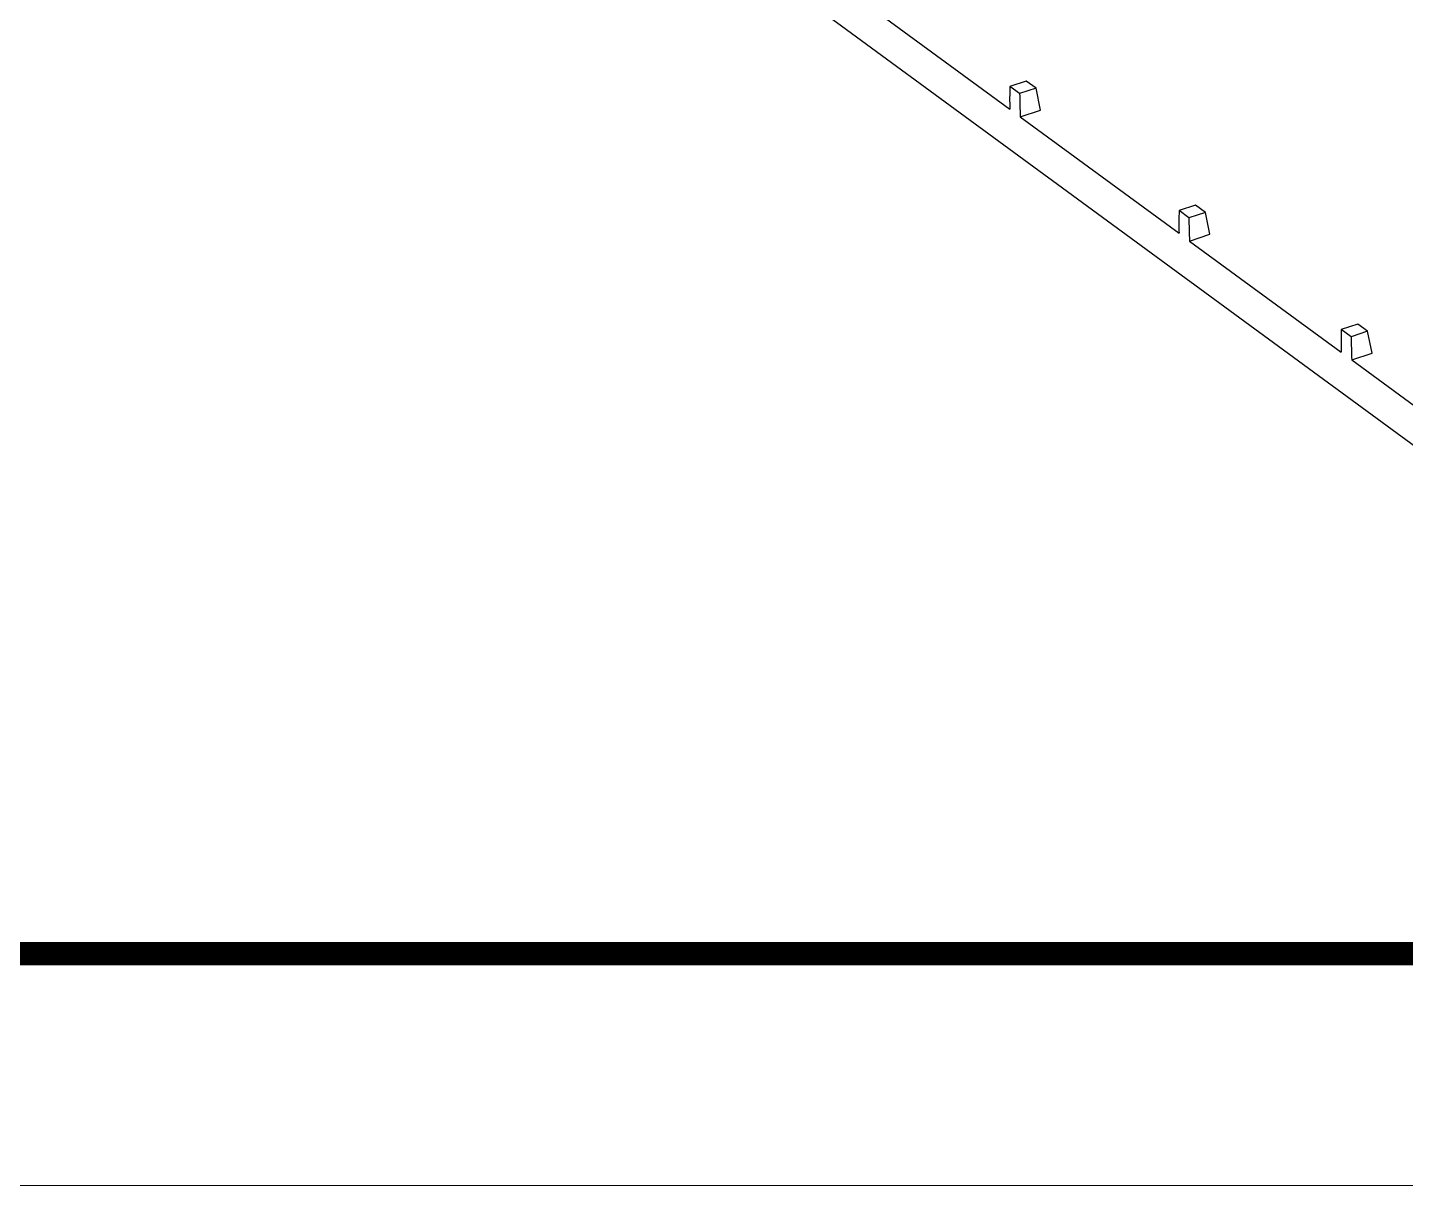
# Model space of a CAD drawing. Header units: millimetres. Extents: x 4086 to 4666, y 411 to 814.
# Drawn here: x 4184.2 to 4243.6, y 411 to 460.9 of the extents above; entities that cross this region are included whole.
import ezdxf

# ---------------------------------------------------------------- set-up
doc = ezdxf.new("R2010")
doc.units = ezdxf.units.MM
doc.layers.add('from', color=7, linetype='Continuous', lineweight=13)

# ---------------------------------------------------------------- blocks, each defined once
blk = doc.blocks.new('u113')
at = {"color": 7, "linetype": 'Continuous'}
for p, q in [((-95.656, 77.372), (-20.07, 21.941)), ((-57.71, 52.011), (-48.37, 45.162)), ((-47.354, 46.893), (-48.366, 46.558)), ((-46.748, 46.448), (-47.354, 46.893)), ((-47.76, 46.114), (-48.366, 46.558)), ((-46.748, 46.448), (-47.76, 46.114)), ((-46.473, 45.096), (-46.748, 46.448)), ((-47.718, 44.684), (-46.473, 45.096)), ((-47.718, 44.684), (-37.944, 37.516)), ((-36.929, 39.247), (-37.941, 38.912)), ((-36.322, 38.803), (-36.929, 39.247)), ((-37.335, 38.468), (-37.941, 38.912)), ((-36.322, 38.803), (-37.335, 38.468)), ((-36.047, 37.45), (-36.322, 38.803)), ((-37.293, 37.038), (-36.047, 37.45)), ((-37.293, 37.038), (-27.953, 30.189)), ((-26.937, 31.92), (-27.95, 31.585)), ((-27.344, 31.141), (-27.95, 31.585)), ((-26.331, 31.476), (-27.344, 31.141)), ((-26.331, 31.476), (-26.937, 31.92)), ((-26.056, 30.123), (-26.331, 31.476)), ((-27.302, 29.711), (-26.056, 30.123)), ((-27.302, 29.711), (-20.242, 24.534))]:
    blk.add_line(p, q, dxfattribs=at)
for centre, major_axis, ratio, start_param, end_param in [((-12.344, 52.611), (24.95, 31.405), 0.827746, -3.968955, -3.931183), ((-11.546, 52.026), (22.222, 33.393), 0.856398, -4.039939, -4.002167), ((-1.918, 44.965), (24.95, 31.405), 0.827746, -3.968955, -3.931183), ((-1.121, 44.38), (22.222, 33.393), 0.856398, -4.039939, -4.002167), ((8.073, 37.638), (24.95, 31.405), 0.827746, -3.968955, -3.931183), ((8.87, 37.053), (22.222, 33.393), 0.856398, -4.039939, -4.002167)]:
    blk.add_ellipse(centre, major_axis=major_axis, ratio=ratio, start_param=start_param, end_param=end_param, dxfattribs=at)

msp = doc.modelspace()

# ---------------------------------------------------------------- linework, layer by layer
at = {"layer": 'from'}
msp.add_lwpolyline([(4086.243, 410.979), (4666.302, 410.979), (4666.302, 814.068), (4086.243, 814.068)], close=True, dxfattribs=at)
at = {"layer": 'from', "const_width": 1}
msp.add_lwpolyline([(4096.239, 420.976), (4096.239, 804.071), (4656.305, 804.071), (4656.305, 420.976), (4096.239, 420.976)], dxfattribs=at)

# ---------------------------------------------------------------- block references
at = {"xscale": 0.7, "yscale": 0.7, "zscale": 0.7}
msp.add_blockref('u113', (4260.366, 425.773), dxfattribs=at)

doc.saveas('drawing.dxf')
